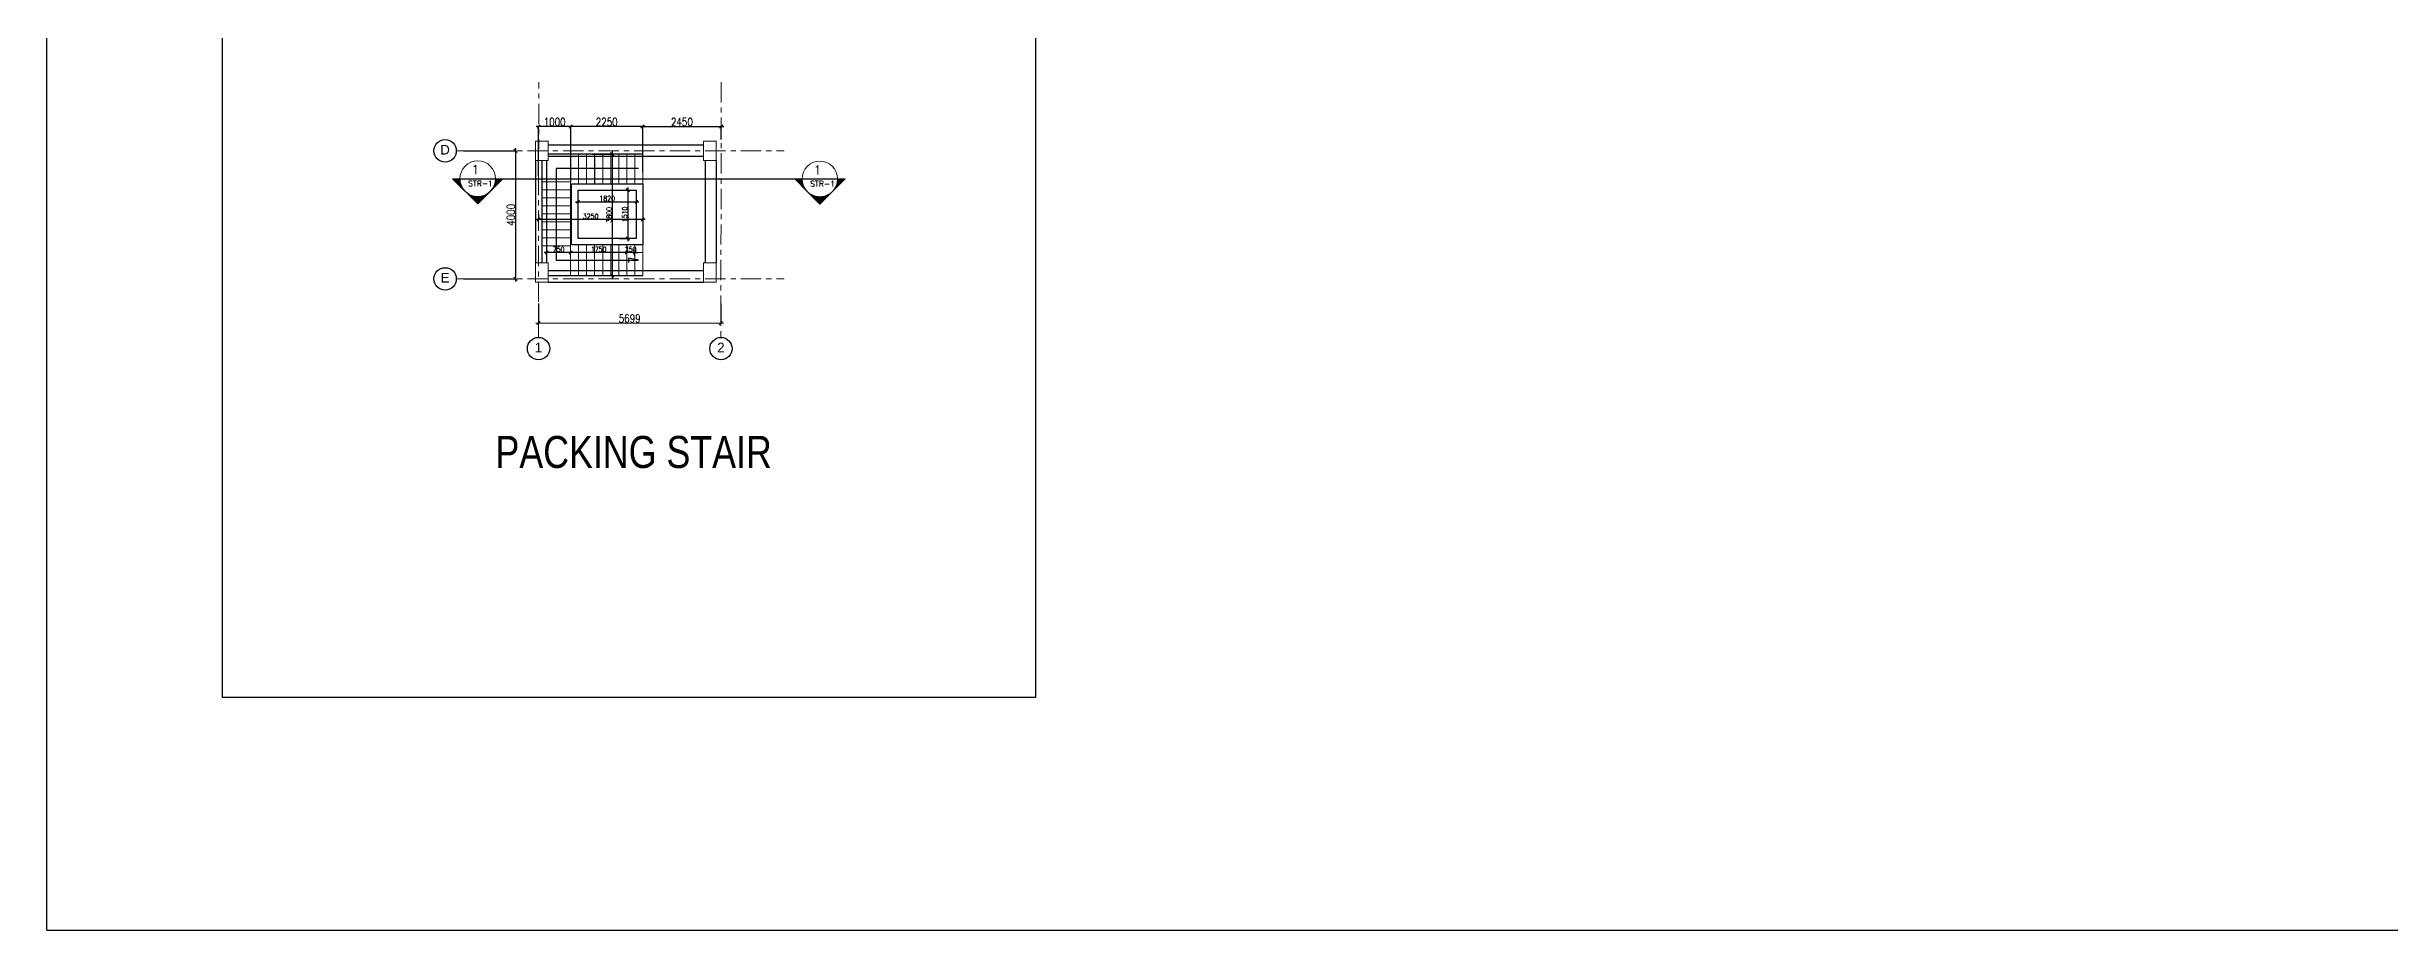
# Model space of a CAD drawing. Header units: millimetres. Extents: x 302989 to 1813244, y -656858 to -28185.
# Drawn here: x 1541572 to 1614750, y -656858 to -629254 of the extents above; entities that cross this region are included whole.
import ezdxf

# ---------------------------------------------------------------- set-up
doc = ezdxf.new("R2010")
doc.units = ezdxf.units.MM
doc.header["$MEASUREMENT"] = 0
doc.header["$PDMODE"] = 34
doc.linetypes.add('Grid Line', pattern=[22.225, 12.7, -3.175, 3.175, -3.175])
doc.linetypes.add('Overhead', pattern=[3.96875, 2.38125, -1.5875])
for name, color, linetype, lineweight in [('A-FLOR-LEVL', 51, 'Continuous', 9), ('DIM', 174, 'Continuous', 0), ('G-ANNO-SYMB', 111, 'Continuous', 9), ('LOAD AREA', 6, 'Continuous', 30), ('S-COLS', 5, 'Continuous', 9), ('S-GRID', 1, 'Continuous', 9), ('S-STRS-MBND', 31, 'Overhead', 9)]:
    doc.layers.add(name, color=color, linetype=linetype, lineweight=lineweight)
doc.layers.add('BAR-NAME', color=3, linetype='Continuous')
doc.layers.add('internal dim', color=7, linetype='Continuous')
doc.styles.add('ARIAL', font='arial.ttf', dxfattribs={"height": 2.2})
doc.styles.add('DIM', font='ROMANS.SHX', dxfattribs={"width": 0.8})
doc.styles.add('ITALICT', font='italict', dxfattribs={"height": 0.4})
doc.styles.get("Standard").update_dxf_attribs({"font": 'arial.ttf'})
doc.dimstyles.new('D250-1-100-BF', dxfattribs={"dimscale": 1000, "dimtxt": 0.25, "dimasz": 0.1, "dimexe": 0.1, "dimexo": 0.1, "dimgap": 0.02, "dimtad": 1, "dimdec": 0, "dimzin": 13, "dimdsep": 46, "dimtxsty": 'DIM', "dimblk1": 'OBLIQUE', "dimblk2": 'OBLIQUE', "dimsah": 1, "dimcen": 0, "dimdle": 0.08, "dimclrd": 8, "dimclre": 9, "dimclrt": 4, "dimadec": 0, "dimazin": 0, "dimtp": 1, "dimtm": 1, "dimtfac": 1000, "dimtdec": 0, "dimtix": 1, "dimtmove": 0, "dimatfit": 3, "dimldrblk": 'OBLIQUE', "dimfxl": 1, "dimtolj": 1, "dimtzin": 13, "dimarcsym": 0})
doc.dimstyles.new('ROMAN$0', dxfattribs={"dimtxt": 0.1, "dimasz": 0.075, "dimexe": 0.03, "dimexo": 0, "dimgap": 0.05, "dimtad": 1, "dimtoh": 1, "dimdec": 0, "dimlfac": 1000, "dimzin": 5, "dimdsep": 46, "dimtxsty": 'DIM', "dimcen": 0, "dimclrd": 8, "dimclre": 8, "dimclrt": 2, "dimadec": 0, "dimazin": 0, "dimtfac": 0.72, "dimtdec": 0, "dimtix": 1, "dimtmove": 2, "dimatfit": 3, "dimfxl": 1, "dimtolj": 1, "dimtzin": 5, "dimlwd": 5, "dimlwe": 5, "dimarcsym": 1})

# ---------------------------------------------------------------- blocks, each defined once
blk = doc.blocks.new('*D1961')
at = {"layer": 'Defpoints', "color": 0, "lineweight": -2, "transparency": 16777216}
for p in [(1559937, -635682), (1559937, -635799), (1560187, -635799)]:
    blk.add_point(p, dxfattribs=at)
at = {"layer": 'LOAD AREA', "color": 8, "linetype": 'Continuous', "lineweight": 5, "transparency": 16777216}
for p, q in [((1559937, -635799), (1559937, -635682)), ((1560187, -635682), (1559937, -635682)), ((1560187, -635799), (1560187, -635682))]:
    blk.add_line(p, q, dxfattribs=at)
at = {"layer": 'LOAD AREA', "color": 8, "lineweight": -2, "transparency": 16777216}
for points in [[(1559937, -635682), (1559937, -635682), (1559937, -635682)], [(1560187, -635682), (1560187, -635682), (1560187, -635682)]]:
    blk.add_solid(points, dxfattribs=at)
at = {"layer": 'LOAD AREA', "color": 2, "transparency": 16777216, "insert": (1560062, -635682), "char_height": 0.1, "attachment_point": 5, "style": 'DIM'}
blk.add_mtext('\\A1;250000', dxfattribs=at)
blk = doc.blocks.new('_OBLIQUE')
at = {"color": 0, "linetype": 'ByBlock'}
blk.add_line((-0.5, -0.5), (0.5, 0.5), dxfattribs=at)
blk = doc.blocks.new('*D1962')
at = {"layer": 'Defpoints', "color": 0, "lineweight": -2, "ltscale": 2000, "transparency": 16777216}
for p in [(1559687, -635682), (1559687, -635723), (1559937, -635799)]:
    blk.add_point(p, dxfattribs=at)
at = {"layer": 'DIM', "color": 8, "lineweight": -2, "ltscale": 2000, "transparency": 16777216}
for p, q in [((1559687, -635682), (1559587, -635682)), ((1559937, -635682), (1559687, -635682)), ((1559937, -635682), (1560037, -635682))]:
    blk.add_line(p, q, dxfattribs=at)
at = {"layer": 'DIM', "color": 9, "lineweight": -2, "ltscale": 2000, "transparency": 16777216}
for p, q in [((1559687, -635723), (1559687, -635682)), ((1559937, -635799), (1559937, -635682))]:
    blk.add_line(p, q, dxfattribs=at)
at = {"layer": 'DIM', "color": 8, "lineweight": -2, "ltscale": 2000, "transparency": 16777216, "xscale": 100, "yscale": 100, "zscale": 100}
blk.add_blockref('_OBLIQUE', (1559687, -635682), dxfattribs=at)
at = {"layer": 'DIM', "color": 8, "lineweight": -2, "ltscale": 2000, "transparency": 16777216, "xscale": 100, "yscale": 100, "zscale": 100, "rotation": 180}
blk.add_blockref('_OBLIQUE', (1559937, -635682), dxfattribs=at)
at = {"layer": 'DIM', "color": 4, "lineweight": -2, "ltscale": 2000, "transparency": 16777216, "insert": (1559812, -635582), "char_height": 160, "attachment_point": 5, "style": 'DIM'}
blk.add_mtext('\\A1;250', dxfattribs=at)
blk = doc.blocks.new('*D1963')
at = {"layer": 'Defpoints', "color": 0, "lineweight": -2, "ltscale": 2000, "transparency": 16777216}
for p in [(1557937, -635682), (1557937, -635682), (1559687, -635723)]:
    blk.add_point(p, dxfattribs=at)
at = {"layer": 'DIM', "color": 8, "lineweight": -2, "ltscale": 2000, "transparency": 16777216}
blk.add_line((1559767, -635682), (1557857, -635682), dxfattribs=at)
at = {"layer": 'DIM', "color": 9, "lineweight": -2, "ltscale": 2000, "transparency": 16777216}
blk.add_line((1559687, -635723), (1559687, -635682), dxfattribs=at)
at = {"layer": 'DIM', "color": 8, "lineweight": -2, "ltscale": 2000, "transparency": 16777216, "xscale": 100, "yscale": 100, "zscale": 100, "rotation": 180}
blk.add_blockref('_OBLIQUE', (1557937, -635682), dxfattribs=at)
at = {"layer": 'DIM', "color": 8, "lineweight": -2, "ltscale": 2000, "transparency": 16777216, "xscale": 100, "yscale": 100, "zscale": 100}
blk.add_blockref('_OBLIQUE', (1559687, -635682), dxfattribs=at)
at = {"layer": 'DIM', "color": 4, "lineweight": -2, "ltscale": 2000, "transparency": 16777216, "insert": (1558812, -635582), "char_height": 160, "attachment_point": 5, "style": 'DIM'}
blk.add_mtext('\\A1;1750', dxfattribs=at)
blk = doc.blocks.new('*D1964')
at = {"layer": 'Defpoints', "color": 0, "lineweight": -2, "ltscale": 2000, "transparency": 16777216}
for p in [(1557187, -635682), (1557187, -635682), (1557937, -635682)]:
    blk.add_point(p, dxfattribs=at)
at = {"layer": 'DIM', "color": 8, "lineweight": -2, "ltscale": 2000, "transparency": 16777216}
blk.add_line((1558017, -635682), (1557107, -635682), dxfattribs=at)
at = {"layer": 'DIM', "color": 8, "lineweight": -2, "ltscale": 2000, "transparency": 16777216, "xscale": 100, "yscale": 100, "zscale": 100, "rotation": 180}
blk.add_blockref('_OBLIQUE', (1557187, -635682), dxfattribs=at)
at = {"layer": 'DIM', "color": 8, "lineweight": -2, "ltscale": 2000, "transparency": 16777216, "xscale": 100, "yscale": 100, "zscale": 100}
blk.add_blockref('_OBLIQUE', (1557937, -635682), dxfattribs=at)
at = {"layer": 'DIM', "color": 4, "lineweight": -2, "ltscale": 2000, "transparency": 16777216, "insert": (1557562, -635582), "char_height": 160, "attachment_point": 5, "style": 'DIM'}
blk.add_mtext('\\A1;750', dxfattribs=at)
blk = doc.blocks.new('*D1965')
at = {"layer": 'Defpoints', "color": 0, "linetype": 'Continuous', "lineweight": -2, "transparency": 16777216}
for p in [(1558592, -632680), (1558687, -632680), (1558592, -633535)]:
    blk.add_point(p, dxfattribs=at)
at = {"layer": 'S-STRS-MBND', "color": 8, "linetype": 'Continuous', "lineweight": 5, "transparency": 16777216}
for p, q in [((1558592, -632680), (1558687, -632680)), ((1558687, -633535), (1558687, -632680)), ((1558592, -633535), (1558687, -633535))]:
    blk.add_line(p, q, dxfattribs=at)
at = {"layer": 'S-STRS-MBND', "color": 8, "linetype": 'Continuous', "lineweight": -2, "transparency": 16777216}
for points in [[(1558687, -632680), (1558687, -632680), (1558687, -632680)], [(1558687, -633535), (1558687, -633535), (1558687, -633535)]]:
    blk.add_solid(points, dxfattribs=at)
at = {"layer": 'S-STRS-MBND', "color": 2, "linetype": 'Continuous', "transparency": 16777216, "insert": (1558687, -633108), "char_height": 0.1, "attachment_point": 5, "rotation": 90, "style": 'DIM'}
blk.add_mtext('\\A1;855000', dxfattribs=at)
blk = doc.blocks.new('*D1966')
at = {"layer": 'Defpoints', "color": 0, "lineweight": -2, "ltscale": 2000, "transparency": 16777216}
for p in [(1556937, -634490), (1556937, -634651), (1560187, -634490)]:
    blk.add_point(p, dxfattribs=at)
at = {"layer": 'DIM', "color": 8, "lineweight": -2, "ltscale": 2000, "transparency": 16777216}
blk.add_line((1560267, -634651), (1556857, -634651), dxfattribs=at)
at = {"layer": 'DIM', "color": 9, "lineweight": -2, "ltscale": 2000, "transparency": 16777216}
for p, q in [((1556937, -634490), (1556937, -634651)), ((1560187, -634490), (1560187, -634651))]:
    blk.add_line(p, q, dxfattribs=at)
at = {"layer": 'DIM', "color": 8, "lineweight": -2, "ltscale": 2000, "transparency": 16777216, "xscale": 100, "yscale": 100, "zscale": 100, "rotation": 180}
blk.add_blockref('_OBLIQUE', (1556937, -634651), dxfattribs=at)
at = {"layer": 'DIM', "color": 8, "lineweight": -2, "ltscale": 2000, "transparency": 16777216, "xscale": 100, "yscale": 100, "zscale": 100}
blk.add_blockref('_OBLIQUE', (1560187, -634651), dxfattribs=at)
at = {"layer": 'DIM', "color": 4, "lineweight": -2, "ltscale": 2000, "transparency": 16777216, "insert": (1558562, -634551), "char_height": 160, "attachment_point": 5, "style": 'DIM'}
blk.add_mtext('\\A1;3250', dxfattribs=at)
blk = doc.blocks.new('*D1958')
at = {"layer": 'Defpoints', "color": 0, "lineweight": -2, "ltscale": 2000, "transparency": 16777216}
for p in [(1558623, -632605), (1558623, -636405), (1559236, -636405)]:
    blk.add_point(p, dxfattribs=at)
at = {"layer": 'DIM', "color": 9, "lineweight": -2, "ltscale": 2000, "transparency": 16777216}
for p, q in [((1558623, -632605), (1559236, -632605)), ((1558623, -636405), (1559236, -636405))]:
    blk.add_line(p, q, dxfattribs=at)
at = {"layer": 'DIM', "color": 8, "lineweight": -2, "ltscale": 2000, "transparency": 16777216}
blk.add_line((1559236, -632525), (1559236, -636485), dxfattribs=at)
at = {"layer": 'DIM', "color": 8, "lineweight": -2, "ltscale": 2000, "transparency": 16777216, "xscale": 100, "yscale": 100, "zscale": 100}
for p, rotation in [((1559236, -632605), 90), ((1559236, -636405), 270)]:
    blk.add_blockref('_OBLIQUE', p, dxfattribs=dict(at, rotation=rotation))
at = {"layer": 'DIM', "color": 4, "lineweight": -2, "ltscale": 2000, "transparency": 16777216, "insert": (1559136, -634505), "char_height": 160, "attachment_point": 5, "rotation": 90, "style": 'DIM'}
blk.add_mtext('\\A1;3800', dxfattribs=at)
blk = doc.blocks.new('*D1959')
at = {"layer": 'Defpoints', "color": 0, "lineweight": -2, "ltscale": 2000, "transparency": 16777216}
for p in [(1558167, -634152), (1559987, -634093), (1559987, -634163)]:
    blk.add_point(p, dxfattribs=at)
at = {"layer": 'DIM', "color": 8, "lineweight": -2, "ltscale": 2000, "transparency": 16777216}
blk.add_line((1558087, -634093), (1560067, -634093), dxfattribs=at)
at = {"layer": 'DIM', "color": 9, "lineweight": -2, "ltscale": 2000, "transparency": 16777216}
for p, q in [((1558167, -634152), (1558167, -634093)), ((1559987, -634163), (1559987, -634093))]:
    blk.add_line(p, q, dxfattribs=at)
at = {"layer": 'DIM', "color": 8, "lineweight": -2, "ltscale": 2000, "transparency": 16777216, "xscale": 100, "yscale": 100, "zscale": 100, "rotation": 180}
blk.add_blockref('_OBLIQUE', (1558167, -634093), dxfattribs=at)
at = {"layer": 'DIM', "color": 8, "lineweight": -2, "ltscale": 2000, "transparency": 16777216, "xscale": 100, "yscale": 100, "zscale": 100}
blk.add_blockref('_OBLIQUE', (1559987, -634093), dxfattribs=at)
at = {"layer": 'DIM', "color": 4, "lineweight": -2, "ltscale": 2000, "transparency": 16777216, "insert": (1559077, -633993), "char_height": 160, "attachment_point": 5, "style": 'DIM'}
blk.add_mtext('\\A1;1820', dxfattribs=at)
blk = doc.blocks.new('*D1960')
at = {"layer": 'Defpoints', "color": 0, "lineweight": -2, "ltscale": 2000, "transparency": 16777216}
for p in [(1559478, -633735), (1559456, -635245), (1559724, -635245)]:
    blk.add_point(p, dxfattribs=at)
at = {"layer": 'DIM', "color": 8, "lineweight": -2, "ltscale": 2000, "transparency": 16777216}
blk.add_line((1559724, -633655), (1559724, -635325), dxfattribs=at)
at = {"layer": 'DIM', "color": 9, "lineweight": -2, "ltscale": 2000, "transparency": 16777216}
for p, q in [((1559478, -633735), (1559724, -633735)), ((1559456, -635245), (1559724, -635245))]:
    blk.add_line(p, q, dxfattribs=at)
at = {"layer": 'DIM', "color": 8, "lineweight": -2, "ltscale": 2000, "transparency": 16777216, "xscale": 100, "yscale": 100, "zscale": 100}
for p, rotation in [((1559724, -633735), 90), ((1559724, -635245), 270)]:
    blk.add_blockref('_OBLIQUE', p, dxfattribs=dict(at, rotation=rotation))
at = {"layer": 'DIM', "color": 4, "lineweight": -2, "ltscale": 2000, "transparency": 16777216, "insert": (1559624, -634490), "char_height": 160, "attachment_point": 5, "rotation": 90, "style": 'DIM'}
blk.add_mtext('\\A1;1510', dxfattribs=at)
blk = doc.blocks.new('Section - M_Section Head - Filled-853-FOUNDATION')
at = {"layer": 'G-ANNO-SYMB'}
h = blk.add_hatch(color=256, dxfattribs=at)
edge = h.paths.add_edge_path(flags=0)
edge.add_line((-6, 8.49), (-6, 6))
edge.add_arc((-6, 0), 6, 90, 135)
edge.add_line((-10.24, 4.24), (-6, 8.49))
h = blk.add_hatch(color=256, dxfattribs=at)
edge = h.paths.add_edge_path(flags=0)
edge.add_line((-6, 8.49), (-1.76, 4.24))
edge.add_arc((-6, 0), 6, 45, 90)
edge.add_line((-6, 6), (-6, 8.49))
h = blk.add_hatch(color=256, dxfattribs=at)
edge = h.paths.add_edge_path(flags=0)
edge.add_line((-14.49, 0), (-10.24, 4.24))
edge.add_arc((-6, 0), 6, 135, 180)
edge.add_line((-12, 0), (-14.49, 0))
h = blk.add_hatch(color=256, dxfattribs=at)
edge = h.paths.add_edge_path(flags=0)
edge.add_line((2.49, 0), (0, 0))
edge.add_arc((-6, 0), 6, 360, 405)
edge.add_line((-1.76, 4.24), (2.49, 0))
for p, q in [((-6, 8.49), (-14.49, 0)), ((-6, 8.49), (-10.24, 4.24)), ((-6, 8.49), (2.49, 0)), ((-6, 6), (-6, 8.49)), ((-6, 8.49), (-6, 6)), ((-1.76, 4.24), (-6, 8.49)), ((-10.24, 4.24), (-14.49, 0)), ((-14.49, 0), (-12, 0)), ((2.49, 0), (-1.76, 4.24)), ((0, 0), (2.49, 0)), ((-12, 0), (-14.49, 0)), ((0, 0), (2.49, 0))]:
    blk.add_line(p, q, dxfattribs=at)
for start, end in [(360, 180), (135, 180), (180, 360), (90, 135), (45, 90), (360, 45)]:
    blk.add_arc((-6, 0), 6, start, end, dxfattribs=at)
blk = doc.blocks.new('*D1967')
at = {"layer": 'A-FLOR-LEVL', "color": 9, "lineweight": -2, "ltscale": 2000, "transparency": 16777216}
for p, q in [((1554589, -632505), (1556215, -632505)), ((1554589, -636505), (1556215, -636505))]:
    blk.add_line(p, q, dxfattribs=at)
at = {"layer": 'A-FLOR-LEVL', "color": 8, "lineweight": -2, "ltscale": 2000, "transparency": 16777216}
blk.add_line((1556215, -632425), (1556215, -636585), dxfattribs=at)
at = {"layer": 'Defpoints', "color": 0, "lineweight": -2, "ltscale": 2000, "transparency": 16777216}
for p in [(1554589, -632505), (1554589, -636505), (1556215, -636505)]:
    blk.add_point(p, dxfattribs=at)
at = {"layer": 'A-FLOR-LEVL', "color": 8, "lineweight": -2, "ltscale": 2000, "transparency": 16777216, "xscale": 100, "yscale": 100, "zscale": 100}
for p, rotation in [((1556215, -632505), 90), ((1556215, -636505), 270)]:
    blk.add_blockref('_OBLIQUE', p, dxfattribs=dict(at, rotation=rotation))
at = {"layer": 'A-FLOR-LEVL', "color": 4, "lineweight": -2, "ltscale": 2000, "transparency": 16777216, "insert": (1556070, -634505), "char_height": 250, "attachment_point": 5, "rotation": 90, "style": 'DIM'}
blk.add_mtext('\\A1;4000', dxfattribs=at)
blk = doc.blocks.new('*D1968')
at = {"layer": 'A-FLOR-LEVL', "color": 9, "lineweight": -2, "ltscale": 2000, "transparency": 16777216}
for p, q in [((1556932, -637271), (1556932, -637884)), ((1562631, -637277), (1562631, -637890))]:
    blk.add_line(p, q, dxfattribs=at)
at = {"layer": 'A-FLOR-LEVL', "color": 8, "lineweight": -2, "ltscale": 2000, "transparency": 16777216}
blk.add_line((1556852, -637884), (1562711, -637890), dxfattribs=at)
at = {"layer": 'Defpoints', "color": 0, "lineweight": -2, "ltscale": 2000, "transparency": 16777216}
for p in [(1556932, -637271), (1562631, -637277), (1562631, -637890)]:
    blk.add_point(p, dxfattribs=at)
at = {"layer": 'A-FLOR-LEVL', "color": 8, "lineweight": -2, "ltscale": 2000, "transparency": 16777216, "xscale": 100, "yscale": 100, "zscale": 100}
for p, rotation in [((1556932, -637884), 179.9383832639292), ((1562631, -637890), 359.9383832639293)]:
    blk.add_blockref('_OBLIQUE', p, dxfattribs=dict(at, rotation=rotation))
at = {"layer": 'A-FLOR-LEVL', "color": 4, "lineweight": -2, "ltscale": 2000, "transparency": 16777216, "insert": (1559781, -637742), "char_height": 250, "attachment_point": 5, "rotation": 359.93838, "style": 'DIM'}
blk.add_mtext('\\A1;5699', dxfattribs=at)
blk = doc.blocks.new('*D1989')
at = {"layer": 'A-FLOR-LEVL', "color": 8, "lineweight": -2, "ltscale": 2000, "transparency": 16777216}
blk.add_line((1560267, -631747), (1557857, -631747), dxfattribs=at)
at = {"layer": 'A-FLOR-LEVL', "color": 9, "lineweight": -2, "ltscale": 2000, "transparency": 16777216}
for p, q in [((1557937, -633475), (1557937, -631747)), ((1560187, -633172), (1560187, -631747))]:
    blk.add_line(p, q, dxfattribs=at)
at = {"layer": 'Defpoints', "color": 0, "lineweight": -2, "ltscale": 2000, "transparency": 16777216}
for p in [(1557937, -631747), (1557937, -633475), (1560187, -633172)]:
    blk.add_point(p, dxfattribs=at)
at = {"layer": 'A-FLOR-LEVL', "color": 8, "lineweight": -2, "ltscale": 2000, "transparency": 16777216, "xscale": 100, "yscale": 100, "zscale": 100, "rotation": 180}
blk.add_blockref('_OBLIQUE', (1557937, -631747), dxfattribs=at)
at = {"layer": 'A-FLOR-LEVL', "color": 8, "lineweight": -2, "ltscale": 2000, "transparency": 16777216, "xscale": 100, "yscale": 100, "zscale": 100}
blk.add_blockref('_OBLIQUE', (1560187, -631747), dxfattribs=at)
at = {"layer": 'A-FLOR-LEVL', "color": 4, "lineweight": -2, "ltscale": 2000, "transparency": 16777216, "insert": (1559062, -631602), "char_height": 250, "attachment_point": 5, "style": 'DIM'}
blk.add_mtext('\\A1;2250', dxfattribs=at)
blk = doc.blocks.new('*D1990')
at = {"layer": 'A-FLOR-LEVL', "color": 8, "lineweight": -2, "ltscale": 2000, "transparency": 16777216}
blk.add_line((1558017, -631747), (1556857, -631747), dxfattribs=at)
at = {"layer": 'A-FLOR-LEVL', "color": 9, "lineweight": -2, "ltscale": 2000, "transparency": 16777216}
for p, q in [((1556937, -633287), (1556937, -631747)), ((1557937, -633475), (1557937, -631747))]:
    blk.add_line(p, q, dxfattribs=at)
at = {"layer": 'Defpoints', "color": 0, "lineweight": -2, "ltscale": 2000, "transparency": 16777216}
for p in [(1556937, -631747), (1556937, -633287), (1557937, -633475)]:
    blk.add_point(p, dxfattribs=at)
at = {"layer": 'A-FLOR-LEVL', "color": 8, "lineweight": -2, "ltscale": 2000, "transparency": 16777216, "xscale": 100, "yscale": 100, "zscale": 100, "rotation": 180}
blk.add_blockref('_OBLIQUE', (1556937, -631747), dxfattribs=at)
at = {"layer": 'A-FLOR-LEVL', "color": 8, "lineweight": -2, "ltscale": 2000, "transparency": 16777216, "xscale": 100, "yscale": 100, "zscale": 100}
blk.add_blockref('_OBLIQUE', (1557937, -631747), dxfattribs=at)
at = {"layer": 'A-FLOR-LEVL', "color": 4, "lineweight": -2, "ltscale": 2000, "transparency": 16777216, "insert": (1557437, -631602), "char_height": 250, "attachment_point": 5, "style": 'DIM'}
blk.add_mtext('\\A1;1000', dxfattribs=at)
blk = doc.blocks.new('*D2051')
at = {"layer": 'A-FLOR-LEVL', "color": 8, "lineweight": -2, "ltscale": 2000, "transparency": 16777216}
blk.add_line((1560107, -631747), (1562717, -631747), dxfattribs=at)
at = {"layer": 'A-FLOR-LEVL', "color": 9, "lineweight": -2, "ltscale": 2000, "transparency": 16777216}
for p, q in [((1560187, -633172), (1560187, -631747)), ((1562637, -632146), (1562637, -631747))]:
    blk.add_line(p, q, dxfattribs=at)
at = {"layer": 'Defpoints', "color": 0, "lineweight": -2, "ltscale": 2000, "transparency": 16777216}
for p in [(1562637, -631747), (1562637, -632146), (1560187, -633172)]:
    blk.add_point(p, dxfattribs=at)
at = {"layer": 'A-FLOR-LEVL', "color": 8, "lineweight": -2, "ltscale": 2000, "transparency": 16777216, "xscale": 100, "yscale": 100, "zscale": 100, "rotation": 180}
blk.add_blockref('_OBLIQUE', (1560187, -631747), dxfattribs=at)
at = {"layer": 'A-FLOR-LEVL', "color": 8, "lineweight": -2, "ltscale": 2000, "transparency": 16777216, "xscale": 100, "yscale": 100, "zscale": 100}
blk.add_blockref('_OBLIQUE', (1562637, -631747), dxfattribs=at)
at = {"layer": 'A-FLOR-LEVL', "color": 4, "lineweight": -2, "ltscale": 2000, "transparency": 16777216, "insert": (1561412, -631602), "char_height": 250, "attachment_point": 5, "style": 'DIM'}
blk.add_mtext('\\A1;2450', dxfattribs=at)

msp = doc.modelspace()

# ---------------------------------------------------------------- linework, layer by layer
at = {"layer": 'A-FLOR-LEVL', "color": 2, "lineweight": -2, "ltscale": 2000}
msp.add_lwpolyline([(1547055.6636, -577548.9682), (1572456.1588, -577548.9682), (1572456.1588, -649586.4723), (1547055.6636, -649586.4723)], close=True, dxfattribs=at)
at = {"layer": 'G-ANNO-SYMB', "lineweight": 25}
msp.add_line((1554477.6174, -633374.3109), (1566277.9556, -633381.9513), dxfattribs=at)
at = {"layer": 'internal dim', "color": 5}
for q in [(1541571.6977, -528768.2541), (1813243.9499, -656857.7857)]:
    msp.add_line((1541571.6977, -656857.7857), q, dxfattribs=at)
at = {"layer": 'LOAD AREA'}
for points in [[(1556836.7105, -632805.2838), (1556836.7105, -636005.2838)], [(1557036.7105, -632805.2838), (1557036.7105, -636005.2838)], [(1557186.7105, -632805.2838), (1557186.7105, -636005.2838)], [(1562086.7104, -632680.2838), (1557236.7104, -632680.2838)], [(1562086.7104, -632330.2838), (1557236.7105, -632330.2838)], [(1560186.7158, -632605.2814), (1557236.7105, -632605.2814)], [(1562136.7104, -632805.2838), (1562136.7104, -636005.2838)], [(1562486.7104, -632805.2838), (1562486.7104, -636005.2838)], [(1560058.2534, -633055.2814), (1557486.7097, -633055.2814), (1557486.7097, -635925.2814), (1560058.2534, -635925.2814), (1559740.9297, -635861.5746), (1559740.9297, -635993.0742)], [(1560186.7158, -636405.2814), (1557236.7104, -636405.2814)], [(1562086.7104, -636255.2838), (1557236.7105, -636255.2838)], [(1557236.7105, -636605.2838), (1562086.7104, -636605.2838)]]:
    msp.add_lwpolyline(points, dxfattribs=at)
at = {"layer": 'LOAD AREA', "ltscale": 0.5}
for points in [[(1557966.7104, -633535.2838), (1560186.7165, -633535.2838), (1560186.7165, -635445.2838), (1557966.7104, -635445.2838)], [(1558166.7104, -633735.2838), (1559986.7165, -633735.2838), (1559986.7165, -635245.2838), (1558166.7104, -635245.2838)]]:
    msp.add_lwpolyline(points, close=True, dxfattribs=at)
at = {"layer": 'LOAD AREA'}
for centre in [(1554014.3107, -632505.2836), (1554014.3107, -636505.2814), (1556934.3111, -638685.1089), (1562633.3111, -638685.1089)]:
    msp.add_circle(centre, 350, dxfattribs=at)
at = {"layer": 'S-COLS'}
for points in [[(1556836.7105, -632205.2838), (1557236.7105, -632205.2838), (1557236.7105, -632805.2838), (1556836.7105, -632805.2838)], [(1562086.7104, -632205.2838), (1562486.7104, -632205.2838), (1562486.7104, -632805.2838), (1562086.7104, -632805.2838)], [(1556836.7105, -636005.2838), (1557236.7104, -636005.2838), (1557236.7104, -636605.2838), (1556836.7105, -636605.2838)], [(1562086.7104, -636005.2838), (1562486.7104, -636005.2838), (1562486.7104, -636605.2838), (1562086.7104, -636605.2838)]]:
    msp.add_lwpolyline(points, close=True, dxfattribs=at)
at = {"layer": 'S-GRID', "linetype": 'Grid Line', "ltscale": 50}
for points in [[(1556931.1293, -638335.1234), (1556939.7097, -630356.4077)], [(1562638.7097, -630356.4077), (1562630.1293, -638335.1234)], [(1554364.3107, -632505.2836), (1564602.8892, -632505.2836)], [(1554364.3107, -636505.2814), (1564602.8892, -636505.2814)]]:
    msp.add_lwpolyline(points, dxfattribs=at)
at = {"layer": 'S-STRS-MBND', "linetype": 'Continuous'}
for p, q in [((1557936.7097, -633475.2814), (1557036.7105, -633475.2814)), ((1557936.7097, -633725.2814), (1557036.7105, -633725.2814)), ((1557936.7097, -633975.2814), (1557036.7105, -633975.2814)), ((1557936.7097, -634225.2814), (1557036.7105, -634225.2814)), ((1557936.7097, -634475.2814), (1557036.7105, -634475.2814)), ((1557936.7097, -634725.2814), (1557036.7105, -634725.2814)), ((1557936.7097, -634975.2814), (1557036.7105, -634975.2814)), ((1557936.7097, -635225.2814), (1557036.7105, -635225.2814)), ((1557936.7097, -635475.2814), (1557036.7105, -635475.2814))]:
    msp.add_line(p, q, dxfattribs=at)
for points in [[(1557936.7097, -632605.2838), (1557936.7097, -636405.2814)], [(1558186.7158, -632605.2814), (1558186.7158, -633535.2838)], [(1558436.7158, -632605.2814), (1558436.7158, -633535.2838)], [(1558686.7158, -632605.2814), (1558686.7158, -633535.2838)], [(1558936.7158, -632605.2814), (1558936.7158, -633535.2838)], [(1559186.7158, -632605.2814), (1559186.7158, -633535.2838)], [(1559436.7158, -632605.2814), (1559436.7158, -633535.2838)], [(1559686.7158, -632605.2814), (1559686.7158, -633535.2838)], [(1559936.7158, -632605.2814), (1559936.7158, -633535.2838)], [(1560186.7158, -632605.2814), (1560186.7158, -633535.2838)], [(1558186.7158, -635445.2838), (1558186.7158, -636405.2814)], [(1558436.7158, -635445.2838), (1558436.7158, -636405.2814)], [(1558686.7158, -635445.2838), (1558686.7158, -636405.2814)], [(1558936.7158, -635445.2838), (1558936.7158, -636405.2814)], [(1559186.7158, -635445.2838), (1559186.7158, -636405.2814)], [(1559436.7158, -635445.2838), (1559436.7158, -636405.2814)], [(1559686.7158, -635445.2838), (1559686.7158, -636405.2814)], [(1559936.7158, -635445.2838), (1559936.7158, -636405.2814)], [(1560186.7158, -635445.2838), (1560186.7158, -636405.2814)]]:
    msp.add_lwpolyline(points, dxfattribs=at)

# ---------------------------------------------------------------- block references
at = {"layer": 'G-ANNO-SYMB', "lineweight": 25, "xscale": -92.6099999999999, "yscale": 92.6099999999999, "zscale": 92.6099999999999, "rotation": 180}
for p in [(1555588.9373, -633374.6707), (1566277.9561, -633382.6393)]:
    msp.add_blockref('Section - M_Section Head - Filled-853-FOUNDATION', p, dxfattribs=at)

# ---------------------------------------------------------------- texts
at = {"layer": 'A-FLOR-LEVL', "style": 'ARIAL', "width": 0.8}
msp.add_text('PACKING STAIR', height=1000, dxfattribs=at).set_placement((1555589.21, -642414.2642))
at = {"layer": 'BAR-NAME', "width": 23126.416128, "attachment_point": 3, "style": 'ITALICT'}
for s, insert, char_height in [('{\\Fromant|c0;1}', (1555079.7503, -632951.3012), 280), ('{\\Fromant|c0;1}', (1565768.769, -632959.2699), 280), ('{\\Fromant|c0;STR-1}', (1555504.2099, -633437.2267), 175), ('{\\Fromant|c0;STR-1}', (1566193.2287, -633445.1954), 175)]:
    msp.add_mtext(s, dxfattribs=dict(at, insert=insert, char_height=char_height))
at = {"layer": 'LOAD AREA', "color": 7, "char_height": 300, "attachment_point": 2}
for s, insert in [('D', (1554010.6826, -632319.5507)), ('E', (1554010.6826, -636319.5485)), ('1', (1556930.683, -638499.376)), ('2', (1562629.683, -638499.376))]:
    msp.add_mtext(s, dxfattribs=dict(at, insert=insert))

# ---------------------------------------------------------------- dimensions: what is measured, and where the dimension line sits
at = {"layer": 'A-FLOR-LEVL', "lineweight": -2, "ltscale": 2000}
for base, p1, p2, picture, middle in [((1556936.5579, -631746.8935), (1557936.7097, -633475.2814), (1556936.5579, -633287.1891), '*D1990', (1557436.6338, -631601.8935)), ((1557936.7097, -631746.8935), (1560186.7158, -633171.625), (1557936.7097, -633475.2814), '*D1989', (1559061.7127, -631601.8935))]:
    dim = msp.add_linear_dim(base=base, p1=p1, p2=p2, dimstyle='D250-1-100-BF', override={"dimexe": 0, "dimexo": 0, "dimtmove": 1, "dimfxl": 3, "dimfxlon": 1}, dxfattribs=at)
    dim.commit()
    dim.dimension.update_dxf_attribs({"geometry": picture, "text_midpoint": middle})
at = {"layer": 'A-FLOR-LEVL', "color": 3, "lineweight": -2, "ltscale": 2000}
dim = msp.add_linear_dim(base=(1562636.7854, -631746.8935), p1=(1560186.7158, -633171.625), p2=(1562636.7854, -632145.7525), dimstyle='D250-1-100-BF', override={"dimexe": 0, "dimexo": 0, "dimtmove": 1, "dimfxl": 3, "dimfxlon": 1}, dxfattribs=at)
dim.commit()
dim.dimension.update_dxf_attribs({"geometry": '*D2051', "text_midpoint": (1561411.7506, -631601.8935)})
at = {"layer": 'A-FLOR-LEVL', "color": 2, "lineweight": -2, "ltscale": 2000}
for p1, p2, distance, picture, middle in [((1554589.2633, -632505.2836), (1554589.2633, -636505.2814), 1625.6307, '*D1967', (1556069.894, -634505.2825)), ((1556932.2741, -637270.5957), (1562631.2675, -637276.7245), -613.0146, '*D1968', (1559781.2675, -637741.6744))]:
    dim = msp.add_aligned_dim(p1=p1, p2=p2, distance=distance, dimstyle='D250-1-100-BF', override={"dimexe": 0, "dimexo": 0, "dimfxl": 3, "dimfxlon": 1}, dxfattribs=at)
    dim.commit()
    dim.dimension.update_dxf_attribs({"geometry": picture, "text_midpoint": middle})
at = {"layer": 'DIM', "lineweight": -2, "ltscale": 2000}
for base, p1, p2, picture, middle in [((1559235.8666, -636405.2838), (1558623.147, -632605.2838), (1558623.147, -636405.2838), '*D1958', (1559135.8666, -634505.2838)), ((1559723.963, -635245.2838), (1559477.9086, -633735.2838), (1559456.0677, -635245.2838), '*D1960', (1559623.963, -634490.2838))]:
    dim = msp.add_linear_dim(base=base, p1=p1, p2=p2, angle=90, dimstyle='D250-1-100-BF', override={"dimtxt": 0.16, "dimexe": 0, "dimexo": 0, "dimfxl": 3, "dimfxlon": 1}, dxfattribs=at)
    dim.commit()
    dim.dimension.update_dxf_attribs({"geometry": picture, "text_midpoint": middle})
for base, p1, p2, picture, middle in [((1556936.7097, -634651.1143), (1560186.7165, -634490.2838), (1556936.7097, -634490.2838), '*D1966', (1558561.7131, -634551.1143)), ((1559986.7165, -634092.7278), (1558166.7104, -634151.7766), (1559986.7165, -634163.2255), '*D1959', (1559076.7135, -633992.7278)), ((1557186.7105, -635681.6996), (1557936.7097, -635681.6996), (1557186.7105, -635681.6996), '*D1964', (1557561.7101, -635581.6996)), ((1557936.7097, -635681.6996), (1559686.7158, -635722.6045), (1557936.7097, -635681.6996), '*D1963', (1558811.7127, -635581.6996)), ((1559686.7158, -635681.6996), (1559936.7158, -635798.9034), (1559686.7158, -635722.6045), '*D1962', (1559811.7158, -635581.6996))]:
    dim = msp.add_linear_dim(base=base, p1=p1, p2=p2, dimstyle='D250-1-100-BF', override={"dimtxt": 0.16, "dimexe": 0, "dimexo": 0, "dimfxl": 3, "dimfxlon": 1}, dxfattribs=at)
    dim.commit()
    dim.dimension.update_dxf_attribs({"geometry": picture, "text_midpoint": middle})
at = {"layer": 'LOAD AREA'}
dim = msp.add_linear_dim(base=(1559936.7158, -635681.6996), p1=(1560186.7158, -635798.9034), p2=(1559936.7158, -635798.9034), dimstyle='ROMAN$0', dxfattribs=at)
dim.commit()
dim.dimension.update_dxf_attribs({"geometry": '*D1961', "text_midpoint": (1560061.7158, -635681.5996)})
at = {"layer": 'S-STRS-MBND', "linetype": 'Continuous'}
dim = msp.add_linear_dim(base=(1558686.7158, -632680.2838), p1=(1558591.9942, -633535.2838), p2=(1558591.9942, -632680.2838), angle=90, dimstyle='ROMAN$0', dxfattribs=at)
dim.commit()
dim.dimension.update_dxf_attribs({"geometry": '*D1965', "text_midpoint": (1558686.6158, -633107.7838)})

doc.saveas('drawing.dxf')
